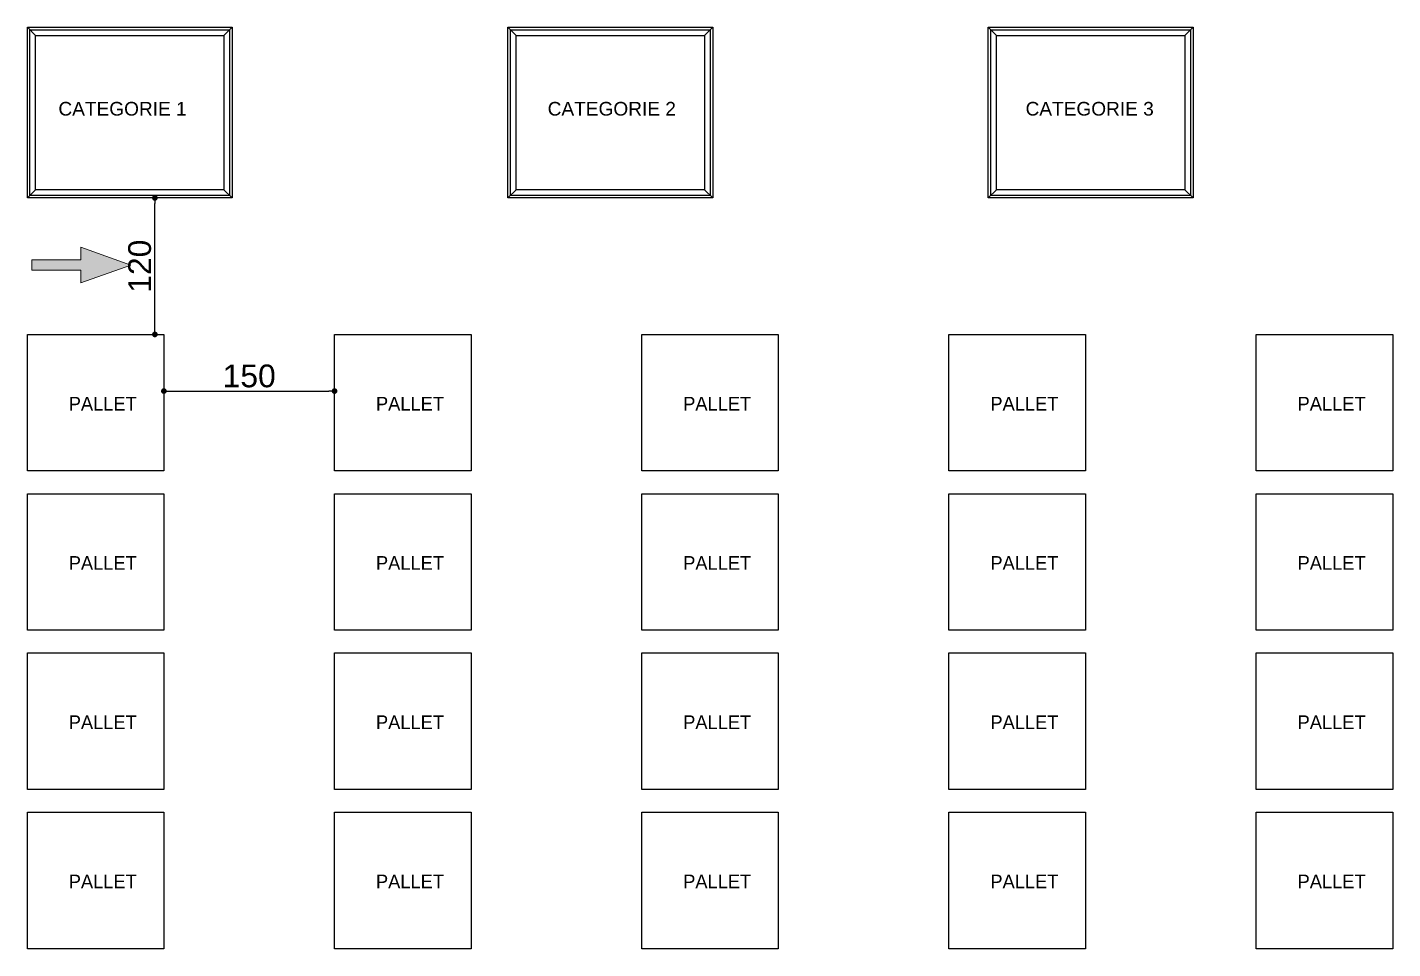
# Model space of a CAD drawing. Header units: centimetres. Extents: x 382474 to 805140, y 51501 to 135682.
# Drawn here: x 387646 to 388846, y 65335 to 66145 of the extents above; entities that cross this region are included whole.
import ezdxf

# ---------------------------------------------------------------- set-up
doc = ezdxf.new("R2010")
doc.units = ezdxf.units.CM
doc.header["$PDMODE"] = 2
doc.header["$PDSIZE"] = -10
for name, color, linetype in [('AR-FURNITURE', 251, 'Continuous'), ('LVI_FLOOR BEDS - GENERAL', 254, 'Continuous'), ('SPN-FURNITURE', 7, 'Continuous')]:
    doc.layers.add(name, color=color, linetype=linetype)
doc.layers.add('SPN-DIM', color=8, linetype='Continuous', lineweight=15)
doc.styles.add('ARIAL', font='arial.ttf')
doc.styles.add('TREE', font='arial.ttf')
doc.dimstyles.new('arc', dxfattribs={"dimtxt": 20, "dimasz": 5, "dimexe": 15, "dimexo": 2.5, "dimgap": 3, "dimtad": 1, "dimdec": 0, "dimzin": 0, "dimtxsty": 'TREE', "dimblk": 'DOT', "dimcen": 15, "dimdle": 0.5, "dimclrd": 256, "dimclre": 8, "dimclrt": 256, "dimadec": 0, "dimazin": 0, "dimtfac": 1, "dimtdec": 0, "dimtofl": 0, "dimtmove": 1, "dimatfit": 0, "dimldrblk": 'DOT', "dimfxl": 20, "dimfxlon": 1, "dimtolj": 1, "dimtzin": 0, "dimlwd": -1, "dimlwe": 0, "dimarcsym": 0})

# ---------------------------------------------------------------- blocks, each defined once
blk = doc.blocks.new('_Dot')
at = {"color": 0, "linetype": 'ByBlock', "lineweight": -2}
blk.add_line((-0.5, 0), (-1, 0), dxfattribs=at)
at = {"color": 0, "linetype": 'ByBlock', "lineweight": -3, "const_width": 0.5}
blk.add_lwpolyline([(-0.25, 0, 1), (0.25, 0, 1)], format="xyb", close=True, dxfattribs=at)
blk = doc.blocks.new('*D612')
at = {"color": 8, "lineweight": 0, "transparency": 16777216}
for p, q in [((387765.6, 65845.2), (387765.6, 65810.2)), ((387915.6, 65845.2), (387915.6, 65810.2))]:
    blk.add_line(p, q, dxfattribs=at)
at = {"transparency": 16777216}
blk.add_line((387770.6, 65825.2), (387910.6, 65825.2), dxfattribs=at)
at = {"layer": 'Defpoints', "color": 0, "transparency": 16777216}
for p in [(387765.6, 65875), (387915.6, 65875), (387915.6, 65825.2)]:
    blk.add_point(p, dxfattribs=at)
at = {"transparency": 16777216, "xscale": 5, "yscale": 5, "zscale": 5, "rotation": 180}
blk.add_blockref('_Dot', (387765.6, 65825.2), dxfattribs=at)
at = {"transparency": 16777216, "xscale": 5, "yscale": 5, "zscale": 5}
blk.add_blockref('_Dot', (387915.6, 65825.2), dxfattribs=at)
at = {"transparency": 16777216, "insert": (387840.6, 65838.4), "char_height": 20, "attachment_point": 5, "style": 'TREE'}
blk.add_mtext('\\A1;150', dxfattribs=at)
blk = doc.blocks.new('*D614')
at = {"color": 8, "lineweight": 0, "transparency": 16777216}
for p, q in [((387777.7, 65995), (387742.7, 65995)), ((387763.1, 65875), (387742.7, 65875))]:
    blk.add_line(p, q, dxfattribs=at)
at = {"transparency": 16777216}
blk.add_line((387757.7, 65880), (387757.7, 65990), dxfattribs=at)
at = {"layer": 'Defpoints', "color": 0, "transparency": 16777216}
for p in [(387757.7, 65995), (387825.6, 65995), (387765.6, 65875)]:
    blk.add_point(p, dxfattribs=at)
at = {"transparency": 16777216, "xscale": 5, "yscale": 5, "zscale": 5}
for p, rotation in [((387757.7, 65995), 90), ((387757.7, 65875), 270)]:
    blk.add_blockref('_Dot', p, dxfattribs=dict(at, rotation=rotation))
at = {"transparency": 16777216, "insert": (387744.4, 65935), "char_height": 20, "attachment_point": 5, "rotation": 90, "style": 'TREE'}
blk.add_mtext('\\A1;120', dxfattribs=at)
blk = doc.blocks.new('*D622')
at = {"color": 8, "lineweight": 0, "transparency": 16777216}
for p, q in [((387765.6, 65845.2), (387765.6, 65810.2)), ((387915.6, 65845.2), (387915.6, 65810.2))]:
    blk.add_line(p, q, dxfattribs=at)
at = {"transparency": 16777216}
blk.add_line((387770.6, 65825.2), (387910.6, 65825.2), dxfattribs=at)
at = {"layer": 'Defpoints', "color": 0, "transparency": 16777216}
for p in [(387765.6, 65875), (387915.6, 65875), (387915.6, 65825.2)]:
    blk.add_point(p, dxfattribs=at)
at = {"transparency": 16777216, "xscale": 5, "yscale": 5, "zscale": 5, "rotation": 180}
blk.add_blockref('_Dot', (387765.6, 65825.2), dxfattribs=at)
at = {"transparency": 16777216, "xscale": 5, "yscale": 5, "zscale": 5}
blk.add_blockref('_Dot', (387915.6, 65825.2), dxfattribs=at)
at = {"transparency": 16777216, "insert": (387840.6, 65838.4), "char_height": 20, "attachment_point": 5, "style": 'TREE'}
blk.add_mtext('\\A1;150', dxfattribs=at)
blk = doc.blocks.new('*D624')
at = {"color": 8, "lineweight": 0, "transparency": 16777216}
for p, q in [((387777.7, 65995), (387742.7, 65995)), ((387763.1, 65875), (387742.7, 65875))]:
    blk.add_line(p, q, dxfattribs=at)
at = {"transparency": 16777216}
blk.add_line((387757.7, 65880), (387757.7, 65990), dxfattribs=at)
at = {"layer": 'Defpoints', "color": 0, "transparency": 16777216}
for p in [(387757.7, 65995), (387825.6, 65995), (387765.6, 65875)]:
    blk.add_point(p, dxfattribs=at)
at = {"transparency": 16777216, "xscale": 5, "yscale": 5, "zscale": 5}
for p, rotation in [((387757.7, 65995), 90), ((387757.7, 65875), 270)]:
    blk.add_blockref('_Dot', p, dxfattribs=dict(at, rotation=rotation))
at = {"transparency": 16777216, "insert": (387744.4, 65935), "char_height": 20, "attachment_point": 5, "rotation": 90, "style": 'TREE'}
blk.add_mtext('\\A1;120', dxfattribs=at)

msp = doc.modelspace()

# ---------------------------------------------------------------- hatches: boundary and pattern name
at = {"layer": 'LVI_FLOOR BEDS - GENERAL', "lineweight": -3, "transparency": 33554508}
h = msp.add_hatch(color=1, dxfattribs=at)
h.dxf.hatch_style = 1
h.paths.add_polyline_path([(387649.5, 65931.5), (387649.5, 65940.5), (387692.6, 65940.5), (387692.6, 65951.7), (387736.6, 65936), (387692.6, 65920.3), (387692.6, 65931.5)])
h = msp.add_hatch(color=1, dxfattribs=at)
h.dxf.hatch_style = 1
h.paths.add_polyline_path([(387649.5, 65931.5), (387649.5, 65940.5), (387692.6, 65940.5), (387692.6, 65951.7), (387736.6, 65936), (387692.6, 65920.3), (387692.6, 65931.5)])
h = msp.add_hatch(color=1, dxfattribs=at)
h.dxf.hatch_style = 1
h.paths.add_polyline_path([(387649.5, 65931.5), (387649.5, 65940.5), (387692.6, 65940.5), (387692.6, 65951.7), (387736.6, 65936), (387692.6, 65920.3), (387692.6, 65931.5)])
h = msp.add_hatch(color=1, dxfattribs=at)
h.dxf.hatch_style = 1
h.paths.add_polyline_path([(387649.5, 65931.5), (387649.5, 65940.5), (387692.6, 65940.5), (387692.6, 65951.7), (387736.6, 65936), (387692.6, 65920.3), (387692.6, 65931.5)])
h = msp.add_hatch(color=1, dxfattribs=at)
h.dxf.hatch_style = 1
h.paths.add_polyline_path([(387649.5, 65931.5), (387649.5, 65940.5), (387692.6, 65940.5), (387692.6, 65951.7), (387736.6, 65936), (387692.6, 65920.3), (387692.6, 65931.5)])
h = msp.add_hatch(color=1, dxfattribs=at)
h.dxf.hatch_style = 1
h.paths.add_polyline_path([(387649.5, 65931.5), (387649.5, 65940.5), (387692.6, 65940.5), (387692.6, 65951.7), (387736.6, 65936), (387692.6, 65920.3), (387692.6, 65931.5)])
h = msp.add_hatch(color=1, dxfattribs=at)
h.dxf.hatch_style = 1
h.paths.add_polyline_path([(387649.5, 65931.5), (387649.5, 65940.5), (387692.6, 65940.5), (387692.6, 65951.7), (387736.6, 65936), (387692.6, 65920.3), (387692.6, 65931.5)])
h = msp.add_hatch(color=1, dxfattribs=at)
h.dxf.hatch_style = 1
h.paths.add_polyline_path([(387649.5, 65931.5), (387649.5, 65940.5), (387692.6, 65940.5), (387692.6, 65951.7), (387736.6, 65936), (387692.6, 65920.3), (387692.6, 65931.5)])
h = msp.add_hatch(color=1, dxfattribs=at)
h.dxf.hatch_style = 1
h.paths.add_polyline_path([(387649.5, 65931.5), (387649.5, 65940.5), (387692.6, 65940.5), (387692.6, 65951.7), (387736.6, 65936), (387692.6, 65920.3), (387692.6, 65931.5)])
h = msp.add_hatch(color=1, dxfattribs=at)
h.dxf.hatch_style = 1
h.paths.add_polyline_path([(387649.5, 65931.5), (387649.5, 65940.5), (387692.6, 65940.5), (387692.6, 65951.7), (387736.6, 65936), (387692.6, 65920.3), (387692.6, 65931.5)])
h = msp.add_hatch(color=1, dxfattribs=at)
h.dxf.hatch_style = 1
h.paths.add_polyline_path([(387649.5, 65931.5), (387649.5, 65940.5), (387692.6, 65940.5), (387692.6, 65951.7), (387736.6, 65936), (387692.6, 65920.3), (387692.6, 65931.5)])
h = msp.add_hatch(color=1, dxfattribs=at)
h.dxf.hatch_style = 1
h.paths.add_polyline_path([(387649.5, 65931.5), (387649.5, 65940.5), (387692.6, 65940.5), (387692.6, 65951.7), (387736.6, 65936), (387692.6, 65920.3), (387692.6, 65931.5)])
h = msp.add_hatch(color=1, dxfattribs=at)
h.dxf.hatch_style = 1
h.paths.add_polyline_path([(387649.5, 65931.5), (387649.5, 65940.5), (387692.6, 65940.5), (387692.6, 65951.7), (387736.6, 65936), (387692.6, 65920.3), (387692.6, 65931.5)])
h = msp.add_hatch(color=1, dxfattribs=at)
h.dxf.hatch_style = 1
h.paths.add_polyline_path([(387649.5, 65931.5), (387649.5, 65940.5), (387692.6, 65940.5), (387692.6, 65951.7), (387736.6, 65936), (387692.6, 65920.3), (387692.6, 65931.5)])
h = msp.add_hatch(color=1, dxfattribs=at)
h.dxf.hatch_style = 1
h.paths.add_polyline_path([(387649.5, 65931.5), (387649.5, 65940.5), (387692.6, 65940.5), (387692.6, 65951.7), (387736.6, 65936), (387692.6, 65920.3), (387692.6, 65931.5)])
h = msp.add_hatch(color=1, dxfattribs=at)
h.dxf.hatch_style = 1
h.paths.add_polyline_path([(387649.5, 65931.5), (387649.5, 65940.5), (387692.6, 65940.5), (387692.6, 65951.7), (387736.6, 65936), (387692.6, 65920.3), (387692.6, 65931.5)])
h = msp.add_hatch(color=1, dxfattribs=at)
h.dxf.hatch_style = 1
h.paths.add_polyline_path([(387649.5, 65931.5), (387649.5, 65940.5), (387692.6, 65940.5), (387692.6, 65951.7), (387736.6, 65936), (387692.6, 65920.3), (387692.6, 65931.5)])
h = msp.add_hatch(color=1, dxfattribs=at)
h.dxf.hatch_style = 1
h.paths.add_polyline_path([(387649.5, 65931.5), (387649.5, 65940.5), (387692.6, 65940.5), (387692.6, 65951.7), (387736.6, 65936), (387692.6, 65920.3), (387692.6, 65931.5)])
h = msp.add_hatch(color=1, dxfattribs=at)
h.dxf.hatch_style = 1
h.paths.add_polyline_path([(387649.5, 65931.5), (387649.5, 65940.5), (387692.6, 65940.5), (387692.6, 65951.7), (387736.6, 65936), (387692.6, 65920.3), (387692.6, 65931.5)])
h = msp.add_hatch(color=1, dxfattribs=at)
h.dxf.hatch_style = 1
h.paths.add_polyline_path([(387649.5, 65931.5), (387649.5, 65940.5), (387692.6, 65940.5), (387692.6, 65951.7), (387736.6, 65936), (387692.6, 65920.3), (387692.6, 65931.5)])
h = msp.add_hatch(color=1, dxfattribs=at)
h.dxf.hatch_style = 1
h.paths.add_polyline_path([(387649.5, 65931.5), (387649.5, 65940.5), (387692.6, 65940.5), (387692.6, 65951.7), (387736.6, 65936), (387692.6, 65920.3), (387692.6, 65931.5)])
h = msp.add_hatch(color=1, dxfattribs=at)
h.dxf.hatch_style = 1
h.paths.add_polyline_path([(387649.5, 65931.5), (387649.5, 65940.5), (387692.6, 65940.5), (387692.6, 65951.7), (387736.6, 65936), (387692.6, 65920.3), (387692.6, 65931.5)])
h = msp.add_hatch(color=1, dxfattribs=at)
h.dxf.hatch_style = 1
h.paths.add_polyline_path([(387649.5, 65931.5), (387649.5, 65940.5), (387692.6, 65940.5), (387692.6, 65951.7), (387736.6, 65936), (387692.6, 65920.3), (387692.6, 65931.5)])
h = msp.add_hatch(color=1, dxfattribs=at)
h.dxf.hatch_style = 1
h.paths.add_polyline_path([(387649.5, 65931.5), (387649.5, 65940.5), (387692.6, 65940.5), (387692.6, 65951.7), (387736.6, 65936), (387692.6, 65920.3), (387692.6, 65931.5)])
h = msp.add_hatch(color=1, dxfattribs=at)
h.dxf.hatch_style = 1
h.paths.add_polyline_path([(387649.5, 65931.5), (387649.5, 65940.5), (387692.6, 65940.5), (387692.6, 65951.7), (387736.6, 65936), (387692.6, 65920.3), (387692.6, 65931.5)])
h = msp.add_hatch(color=1, dxfattribs=at)
h.dxf.hatch_style = 1
h.paths.add_polyline_path([(387649.5, 65931.5), (387649.5, 65940.5), (387692.6, 65940.5), (387692.6, 65951.7), (387736.6, 65936), (387692.6, 65920.3), (387692.6, 65931.5)])
h = msp.add_hatch(color=1, dxfattribs=at)
h.dxf.hatch_style = 1
h.paths.add_polyline_path([(387649.5, 65931.5), (387649.5, 65940.5), (387692.6, 65940.5), (387692.6, 65951.7), (387736.6, 65936), (387692.6, 65920.3), (387692.6, 65931.5)])
h = msp.add_hatch(color=1, dxfattribs=at)
h.dxf.hatch_style = 1
h.paths.add_polyline_path([(387649.5, 65931.5), (387649.5, 65940.5), (387692.6, 65940.5), (387692.6, 65951.7), (387736.6, 65936), (387692.6, 65920.3), (387692.6, 65931.5)])
h = msp.add_hatch(color=1, dxfattribs=at)
h.dxf.hatch_style = 1
h.paths.add_polyline_path([(387649.5, 65931.5), (387649.5, 65940.5), (387692.6, 65940.5), (387692.6, 65951.7), (387736.6, 65936), (387692.6, 65920.3), (387692.6, 65931.5)])
h = msp.add_hatch(color=1, dxfattribs=at)
h.dxf.hatch_style = 1
h.paths.add_polyline_path([(387649.5, 65931.5), (387649.5, 65940.5), (387692.6, 65940.5), (387692.6, 65951.7), (387736.6, 65936), (387692.6, 65920.3), (387692.6, 65931.5)])
h = msp.add_hatch(color=1, dxfattribs=at)
h.dxf.hatch_style = 1
h.paths.add_polyline_path([(387649.5, 65931.5), (387649.5, 65940.5), (387692.6, 65940.5), (387692.6, 65951.7), (387736.6, 65936), (387692.6, 65920.3), (387692.6, 65931.5)])
h = msp.add_hatch(color=1, dxfattribs=at)
h.dxf.hatch_style = 1
h.paths.add_polyline_path([(387649.5, 65931.5), (387649.5, 65940.5), (387692.6, 65940.5), (387692.6, 65951.7), (387736.6, 65936), (387692.6, 65920.3), (387692.6, 65931.5)])
h = msp.add_hatch(color=1, dxfattribs=at)
h.dxf.hatch_style = 1
h.paths.add_polyline_path([(387649.5, 65931.5), (387649.5, 65940.5), (387692.6, 65940.5), (387692.6, 65951.7), (387736.6, 65936), (387692.6, 65920.3), (387692.6, 65931.5)])
h = msp.add_hatch(color=1, dxfattribs=at)
h.dxf.hatch_style = 1
h.paths.add_polyline_path([(387649.5, 65931.5), (387649.5, 65940.5), (387692.6, 65940.5), (387692.6, 65951.7), (387736.6, 65936), (387692.6, 65920.3), (387692.6, 65931.5)])
h = msp.add_hatch(color=1, dxfattribs=at)
h.dxf.hatch_style = 1
h.paths.add_polyline_path([(387649.5, 65931.5), (387649.5, 65940.5), (387692.6, 65940.5), (387692.6, 65951.7), (387736.6, 65936), (387692.6, 65920.3), (387692.6, 65931.5)])
h = msp.add_hatch(color=1, dxfattribs=at)
h.dxf.hatch_style = 1
h.paths.add_polyline_path([(387649.5, 65931.5), (387649.5, 65940.5), (387692.6, 65940.5), (387692.6, 65951.7), (387736.6, 65936), (387692.6, 65920.3), (387692.6, 65931.5)])
h = msp.add_hatch(color=1, dxfattribs=at)
h.dxf.hatch_style = 1
h.paths.add_polyline_path([(387649.5, 65931.5), (387649.5, 65940.5), (387692.6, 65940.5), (387692.6, 65951.7), (387736.6, 65936), (387692.6, 65920.3), (387692.6, 65931.5)])
h = msp.add_hatch(color=1, dxfattribs=at)
h.dxf.hatch_style = 1
h.paths.add_polyline_path([(387649.5, 65931.5), (387649.5, 65940.5), (387692.6, 65940.5), (387692.6, 65951.7), (387736.6, 65936), (387692.6, 65920.3), (387692.6, 65931.5)])
h = msp.add_hatch(color=1, dxfattribs=at)
h.dxf.hatch_style = 1
h.paths.add_polyline_path([(387649.5, 65931.5), (387649.5, 65940.5), (387692.6, 65940.5), (387692.6, 65951.7), (387736.6, 65936), (387692.6, 65920.3), (387692.6, 65931.5)])
h = msp.add_hatch(color=1, dxfattribs=at)
h.dxf.hatch_style = 1
h.paths.add_polyline_path([(387649.5, 65931.5), (387649.5, 65940.5), (387692.6, 65940.5), (387692.6, 65951.7), (387736.6, 65936), (387692.6, 65920.3), (387692.6, 65931.5)])
h = msp.add_hatch(color=1, dxfattribs=at)
h.dxf.hatch_style = 1
h.paths.add_polyline_path([(387649.5, 65931.5), (387649.5, 65940.5), (387692.6, 65940.5), (387692.6, 65951.7), (387736.6, 65936), (387692.6, 65920.3), (387692.6, 65931.5)])
h = msp.add_hatch(color=1, dxfattribs=at)
h.dxf.hatch_style = 1
h.paths.add_polyline_path([(387649.5, 65931.5), (387649.5, 65940.5), (387692.6, 65940.5), (387692.6, 65951.7), (387736.6, 65936), (387692.6, 65920.3), (387692.6, 65931.5)])
h = msp.add_hatch(color=1, dxfattribs=at)
h.dxf.hatch_style = 1
h.paths.add_polyline_path([(387649.5, 65931.5), (387649.5, 65940.5), (387692.6, 65940.5), (387692.6, 65951.7), (387736.6, 65936), (387692.6, 65920.3), (387692.6, 65931.5)])
h = msp.add_hatch(color=1, dxfattribs=at)
h.dxf.hatch_style = 1
h.paths.add_polyline_path([(387649.5, 65931.5), (387649.5, 65940.5), (387692.6, 65940.5), (387692.6, 65951.7), (387736.6, 65936), (387692.6, 65920.3), (387692.6, 65931.5)])
h = msp.add_hatch(color=1, dxfattribs=at)
h.dxf.hatch_style = 1
h.paths.add_polyline_path([(387649.5, 65931.5), (387649.5, 65940.5), (387692.6, 65940.5), (387692.6, 65951.7), (387736.6, 65936), (387692.6, 65920.3), (387692.6, 65931.5)])
h = msp.add_hatch(color=1, dxfattribs=at)
h.dxf.hatch_style = 1
h.paths.add_polyline_path([(387649.5, 65931.5), (387649.5, 65940.5), (387692.6, 65940.5), (387692.6, 65951.7), (387736.6, 65936), (387692.6, 65920.3), (387692.6, 65931.5)])
h = msp.add_hatch(color=1, dxfattribs=at)
h.dxf.hatch_style = 1
h.paths.add_polyline_path([(387649.5, 65931.5), (387649.5, 65940.5), (387692.6, 65940.5), (387692.6, 65951.7), (387736.6, 65936), (387692.6, 65920.3), (387692.6, 65931.5)])
h = msp.add_hatch(color=1, dxfattribs=at)
h.dxf.hatch_style = 1
h.paths.add_polyline_path([(387649.5, 65931.5), (387649.5, 65940.5), (387692.6, 65940.5), (387692.6, 65951.7), (387736.6, 65936), (387692.6, 65920.3), (387692.6, 65931.5)])
h = msp.add_hatch(color=1, dxfattribs=at)
h.dxf.hatch_style = 1
h.paths.add_polyline_path([(387649.5, 65931.5), (387649.5, 65940.5), (387692.6, 65940.5), (387692.6, 65951.7), (387736.6, 65936), (387692.6, 65920.3), (387692.6, 65931.5)])
h = msp.add_hatch(color=1, dxfattribs=at)
h.dxf.hatch_style = 1
h.paths.add_polyline_path([(387649.5, 65931.5), (387649.5, 65940.5), (387692.6, 65940.5), (387692.6, 65951.7), (387736.6, 65936), (387692.6, 65920.3), (387692.6, 65931.5)])
h = msp.add_hatch(color=1, dxfattribs=at)
h.dxf.hatch_style = 1
h.paths.add_polyline_path([(387649.5, 65931.5), (387649.5, 65940.5), (387692.6, 65940.5), (387692.6, 65951.7), (387736.6, 65936), (387692.6, 65920.3), (387692.6, 65931.5)])
h = msp.add_hatch(color=1, dxfattribs=at)
h.dxf.hatch_style = 1
h.paths.add_polyline_path([(387649.5, 65931.5), (387649.5, 65940.5), (387692.6, 65940.5), (387692.6, 65951.7), (387736.6, 65936), (387692.6, 65920.3), (387692.6, 65931.5)])
h = msp.add_hatch(color=1, dxfattribs=at)
h.dxf.hatch_style = 1
h.paths.add_polyline_path([(387649.5, 65931.5), (387649.5, 65940.5), (387692.6, 65940.5), (387692.6, 65951.7), (387736.6, 65936), (387692.6, 65920.3), (387692.6, 65931.5)])
h = msp.add_hatch(color=1, dxfattribs=at)
h.dxf.hatch_style = 1
h.paths.add_polyline_path([(387649.5, 65931.5), (387649.5, 65940.5), (387692.6, 65940.5), (387692.6, 65951.7), (387736.6, 65936), (387692.6, 65920.3), (387692.6, 65931.5)])
h = msp.add_hatch(color=1, dxfattribs=at)
h.dxf.hatch_style = 1
h.paths.add_polyline_path([(387649.5, 65931.5), (387649.5, 65940.5), (387692.6, 65940.5), (387692.6, 65951.7), (387736.6, 65936), (387692.6, 65920.3), (387692.6, 65931.5)])
h = msp.add_hatch(color=1, dxfattribs=at)
h.dxf.hatch_style = 1
h.paths.add_polyline_path([(387649.5, 65931.5), (387649.5, 65940.5), (387692.6, 65940.5), (387692.6, 65951.7), (387736.6, 65936), (387692.6, 65920.3), (387692.6, 65931.5)])
h = msp.add_hatch(color=1, dxfattribs=at)
h.dxf.hatch_style = 1
h.paths.add_polyline_path([(387649.5, 65931.5), (387649.5, 65940.5), (387692.6, 65940.5), (387692.6, 65951.7), (387736.6, 65936), (387692.6, 65920.3), (387692.6, 65931.5)])
h = msp.add_hatch(color=1, dxfattribs=at)
h.dxf.hatch_style = 1
h.paths.add_polyline_path([(387649.5, 65931.5), (387649.5, 65940.5), (387692.6, 65940.5), (387692.6, 65951.7), (387736.6, 65936), (387692.6, 65920.3), (387692.6, 65931.5)])
h = msp.add_hatch(color=1, dxfattribs=at)
h.dxf.hatch_style = 1
h.paths.add_polyline_path([(387649.5, 65931.5), (387649.5, 65940.5), (387692.6, 65940.5), (387692.6, 65951.7), (387736.6, 65936), (387692.6, 65920.3), (387692.6, 65931.5)])
h = msp.add_hatch(color=1, dxfattribs=at)
h.dxf.hatch_style = 1
h.paths.add_polyline_path([(387649.5, 65931.5), (387649.5, 65940.5), (387692.6, 65940.5), (387692.6, 65951.7), (387736.6, 65936), (387692.6, 65920.3), (387692.6, 65931.5)])
h = msp.add_hatch(color=1, dxfattribs=at)
h.dxf.hatch_style = 1
h.paths.add_polyline_path([(387649.5, 65931.5), (387649.5, 65940.5), (387692.6, 65940.5), (387692.6, 65951.7), (387736.6, 65936), (387692.6, 65920.3), (387692.6, 65931.5)])
h = msp.add_hatch(color=1, dxfattribs=at)
h.dxf.hatch_style = 1
h.paths.add_polyline_path([(387649.5, 65931.5), (387649.5, 65940.5), (387692.6, 65940.5), (387692.6, 65951.7), (387736.6, 65936), (387692.6, 65920.3), (387692.6, 65931.5)])
h = msp.add_hatch(color=1, dxfattribs=at)
h.dxf.hatch_style = 1
h.paths.add_polyline_path([(387649.5, 65931.5), (387649.5, 65940.5), (387692.6, 65940.5), (387692.6, 65951.7), (387736.6, 65936), (387692.6, 65920.3), (387692.6, 65931.5)])
h = msp.add_hatch(color=1, dxfattribs=at)
h.dxf.hatch_style = 1
h.paths.add_polyline_path([(387649.5, 65931.5), (387649.5, 65940.5), (387692.6, 65940.5), (387692.6, 65951.7), (387736.6, 65936), (387692.6, 65920.3), (387692.6, 65931.5)])

# ---------------------------------------------------------------- linework, layer by layer
for p, q in [((387645.6, 66145), (387645.6, 66145)), ((387645.6, 66145), (387645.6, 66145)), ((388068, 66145), (388068, 66145)), ((388068, 66145), (388068, 66145)), ((388068, 66145), (388068, 66145)), ((388068, 66145), (388068, 66145)), ((388490.1, 66145), (388490.1, 66145)), ((388490.1, 66145), (388490.1, 66145)), ((388240.8, 66137.8), (388240.8, 66137.8)), ((388240.8, 66137.8), (388240.8, 66137.8)), ((388240.8, 66137.8), (388240.8, 66137.8)), ((388240.8, 66137.8), (388240.8, 66137.8))]:
    msp.add_line(p, q)
at = {"color": 84}
msp.add_line((387818.4, 66002.2), (387818.4, 66002.2), dxfattribs=at)
msp.add_line((387818.4, 66002.2), (387818.4, 66002.2), dxfattribs=at)
at = {"color": 30, "true_color": 0xf26722}
for points in [[(387645.6, 65875), (387645.6, 65875), (387765.6, 65875), (387765.6, 65755), (387645.6, 65755), (387645.6, 65875)], [(387645.6, 65875), (387645.6, 65875), (387765.6, 65875), (387765.6, 65755), (387645.6, 65755), (387645.6, 65875)], [(387915.6, 65875), (387915.6, 65875), (388035.6, 65875), (388035.6, 65755), (387915.6, 65755), (387915.6, 65875)], [(387915.6, 65875), (387915.6, 65875), (388035.6, 65875), (388035.6, 65755), (387915.6, 65755), (387915.6, 65875)], [(388185.6, 65875), (388185.6, 65875), (388305.6, 65875), (388305.6, 65755), (388185.6, 65755), (388185.6, 65875)], [(388185.6, 65875), (388185.6, 65875), (388305.6, 65875), (388305.6, 65755), (388185.6, 65755), (388185.6, 65875)], [(388455.6, 65875), (388455.6, 65875), (388575.6, 65875), (388575.6, 65755), (388455.6, 65755), (388455.6, 65875)], [(388455.6, 65875), (388455.6, 65875), (388575.6, 65875), (388575.6, 65755), (388455.6, 65755), (388455.6, 65875)], [(388725.6, 65875), (388725.6, 65875), (388845.6, 65875), (388845.6, 65755), (388725.6, 65755), (388725.6, 65875)], [(388725.6, 65875), (388725.6, 65875), (388845.6, 65875), (388845.6, 65755), (388725.6, 65755), (388725.6, 65875)], [(387645.6, 65735), (387645.6, 65735), (387765.6, 65735), (387765.6, 65615), (387645.6, 65615), (387645.6, 65735)], [(387645.6, 65735), (387645.6, 65735), (387765.6, 65735), (387765.6, 65615), (387645.6, 65615), (387645.6, 65735)], [(387915.6, 65735), (387915.6, 65735), (388035.6, 65735), (388035.6, 65615), (387915.6, 65615), (387915.6, 65735)], [(387915.6, 65735), (387915.6, 65735), (388035.6, 65735), (388035.6, 65615), (387915.6, 65615), (387915.6, 65735)], [(388185.6, 65735), (388185.6, 65735), (388305.6, 65735), (388305.6, 65615), (388185.6, 65615), (388185.6, 65735)], [(388185.6, 65735), (388185.6, 65735), (388305.6, 65735), (388305.6, 65615), (388185.6, 65615), (388185.6, 65735)], [(388455.6, 65735), (388455.6, 65735), (388575.6, 65735), (388575.6, 65615), (388455.6, 65615), (388455.6, 65735)], [(388455.6, 65735), (388455.6, 65735), (388575.6, 65735), (388575.6, 65615), (388455.6, 65615), (388455.6, 65735)], [(388725.6, 65735), (388725.6, 65735), (388845.6, 65735), (388845.6, 65615), (388725.6, 65615), (388725.6, 65735)], [(388725.6, 65735), (388725.6, 65735), (388845.6, 65735), (388845.6, 65615), (388725.6, 65615), (388725.6, 65735)], [(387645.6, 65595), (387645.6, 65595), (387765.6, 65595), (387765.6, 65475), (387645.6, 65475), (387645.6, 65595)], [(387645.6, 65595), (387645.6, 65595), (387765.6, 65595), (387765.6, 65475), (387645.6, 65475), (387645.6, 65595)], [(387915.6, 65595), (387915.6, 65595), (388035.6, 65595), (388035.6, 65475), (387915.6, 65475), (387915.6, 65595)], [(387915.6, 65595), (387915.6, 65595), (388035.6, 65595), (388035.6, 65475), (387915.6, 65475), (387915.6, 65595)], [(388185.6, 65595), (388185.6, 65595), (388305.6, 65595), (388305.6, 65475), (388185.6, 65475), (388185.6, 65595)], [(388185.6, 65595), (388185.6, 65595), (388305.6, 65595), (388305.6, 65475), (388185.6, 65475), (388185.6, 65595)], [(388455.6, 65595), (388455.6, 65595), (388575.6, 65595), (388575.6, 65475), (388455.6, 65475), (388455.6, 65595)], [(388455.6, 65595), (388455.6, 65595), (388575.6, 65595), (388575.6, 65475), (388455.6, 65475), (388455.6, 65595)], [(388725.6, 65595), (388725.6, 65595), (388845.6, 65595), (388845.6, 65475), (388725.6, 65475), (388725.6, 65595)], [(388725.6, 65595), (388725.6, 65595), (388845.6, 65595), (388845.6, 65475), (388725.6, 65475), (388725.6, 65595)], [(387645.6, 65455), (387645.6, 65455), (387765.6, 65455), (387765.6, 65335), (387645.6, 65335), (387645.6, 65455)], [(387645.6, 65455), (387645.6, 65455), (387765.6, 65455), (387765.6, 65335), (387645.6, 65335), (387645.6, 65455)], [(387915.6, 65455), (387915.6, 65455), (388035.6, 65455), (388035.6, 65335), (387915.6, 65335), (387915.6, 65455)], [(387915.6, 65455), (387915.6, 65455), (388035.6, 65455), (388035.6, 65335), (387915.6, 65335), (387915.6, 65455)], [(388185.6, 65455), (388185.6, 65455), (388305.6, 65455), (388305.6, 65335), (388185.6, 65335), (388185.6, 65455)], [(388185.6, 65455), (388185.6, 65455), (388305.6, 65455), (388305.6, 65335), (388185.6, 65335), (388185.6, 65455)], [(388455.6, 65455), (388455.6, 65455), (388575.6, 65455), (388575.6, 65335), (388455.6, 65335), (388455.6, 65455)], [(388455.6, 65455), (388455.6, 65455), (388575.6, 65455), (388575.6, 65335), (388455.6, 65335), (388455.6, 65455)], [(388725.6, 65455), (388725.6, 65455), (388845.6, 65455), (388845.6, 65335), (388725.6, 65335), (388725.6, 65455)], [(388725.6, 65455), (388725.6, 65455), (388845.6, 65455), (388845.6, 65335), (388725.6, 65335), (388725.6, 65455)]]:
    msp.add_lwpolyline(points, dxfattribs=at)
at = {"layer": 'AR-FURNITURE'}
for p, q in [((388068, 66145), (388075.2, 66137.8)), ((388068, 66145), (388075.2, 66137.8)), ((388240.8, 66137.8), (388248, 66145)), ((388240.8, 66137.8), (388248, 66145)), ((388662.9, 66137.8), (388662.9, 66137.8)), ((388662.9, 66137.8), (388662.9, 66137.8)), ((388662.9, 66002.2), (388662.9, 66002.2)), ((388662.9, 66002.2), (388662.9, 66002.2))]:
    msp.add_line(p, q, dxfattribs=at)
at = {"layer": 'LVI_FLOOR BEDS - GENERAL', "color": 177, "lineweight": -3, "true_color": 0x293189}
for p, q in [((387645.6, 66145), (387652.8, 66137.8)), ((387645.6, 66145), (387652.8, 66137.8)), ((387818.4, 66137.8), (387825.6, 66145)), ((387818.4, 66137.8), (387825.6, 66145)), ((388068, 66145), (388075.2, 66137.8)), ((388068, 66145), (388075.2, 66137.8)), ((388240.8, 66137.8), (388248, 66145)), ((388240.8, 66137.8), (388248, 66145)), ((388490.1, 66145), (388497.3, 66137.8)), ((388490.1, 66145), (388497.3, 66137.8)), ((388662.9, 66137.8), (388670.1, 66145)), ((388662.9, 66137.8), (388670.1, 66145)), ((387818.4, 66137.8), (387818.4, 66137.8)), ((387818.4, 66137.8), (387818.4, 66137.8)), ((387645.6, 65995), (387652.8, 66002.2)), ((387645.6, 65995), (387652.8, 66002.2)), ((387818.4, 66002.2), (387825.6, 65995)), ((387818.4, 66002.2), (387825.6, 65995)), ((388068, 65995), (388075.2, 66002.2)), ((388068, 65995), (388075.2, 66002.2)), ((388068, 65995), (388075.2, 66002.2)), ((388068, 65995), (388075.2, 66002.2)), ((388240.8, 66002.2), (388240.8, 66002.2)), ((388240.8, 66002.2), (388248, 65995)), ((388240.8, 66002.2), (388240.8, 66002.2)), ((388240.8, 66002.2), (388248, 65995)), ((388240.8, 66002.2), (388240.8, 66002.2)), ((388240.8, 66002.2), (388248, 65995)), ((388240.8, 66002.2), (388240.8, 66002.2)), ((388240.8, 66002.2), (388248, 65995)), ((388490.1, 65995), (388497.3, 66002.2)), ((388490.1, 65995), (388497.3, 66002.2)), ((388662.9, 66002.2), (388670.1, 65995)), ((388662.9, 66002.2), (388670.1, 65995))]:
    msp.add_line(p, q, dxfattribs=at)
for points in [[(387645.6, 66145), (387825.6, 66145), (387825.6, 65995), (387645.6, 65995), (387645.6, 66145)], [(387645.6, 66145), (387825.6, 66145), (387825.6, 65995), (387645.6, 65995), (387645.6, 66145)], [(388068, 66145), (388248, 66145), (388248, 65995), (388068, 65995), (388068, 66145)], [(388068, 66145), (388248, 66145), (388248, 65995), (388068, 65995), (388068, 66145)], [(388490.1, 66145), (388670.1, 66145), (388670.1, 65995), (388490.1, 65995), (388490.1, 66145)], [(388490.1, 66145), (388670.1, 66145), (388670.1, 65995), (388490.1, 65995), (388490.1, 66145)], [(388490.1, 66145), (388670.1, 66145), (388670.1, 65995), (388490.1, 65995), (388490.1, 66145)], [(388490.1, 66145), (388670.1, 66145), (388670.1, 65995), (388490.1, 65995), (388490.1, 66145)]]:
    msp.add_lwpolyline(points, dxfattribs=at)
for points in [[(387647.8, 66142.8), (387823.4, 66142.8), (387823.4, 65997.2), (387647.8, 65997.2)], [(387647.8, 66142.8), (387823.4, 66142.8), (387823.4, 65997.2), (387647.8, 65997.2)], [(387652.8, 66137.8), (387818.4, 66137.8), (387818.4, 66002.2), (387652.8, 66002.2)], [(387652.8, 66137.8), (387818.4, 66137.8), (387818.4, 66002.2), (387652.8, 66002.2)], [(388070.2, 66142.8), (388245.8, 66142.8), (388245.8, 65997.2), (388070.2, 65997.2)], [(388070.2, 66142.8), (388245.8, 66142.8), (388245.8, 65997.2), (388070.2, 65997.2)], [(388075.2, 66137.8), (388240.8, 66137.8), (388240.8, 66002.2), (388075.2, 66002.2)], [(388075.2, 66137.8), (388240.8, 66137.8), (388240.8, 66002.2), (388075.2, 66002.2)], [(388075.2, 66137.8), (388240.8, 66137.8), (388240.8, 66002.2), (388075.2, 66002.2)], [(388075.2, 66137.8), (388240.8, 66137.8), (388240.8, 66002.2), (388075.2, 66002.2)], [(388492.3, 66142.8), (388667.9, 66142.8), (388667.9, 65997.2), (388492.3, 65997.2)], [(388492.3, 66142.8), (388667.9, 66142.8), (388667.9, 65997.2), (388492.3, 65997.2)], [(388497.3, 66137.8), (388662.9, 66137.8), (388662.9, 66002.2), (388497.3, 66002.2)], [(388497.3, 66137.8), (388662.9, 66137.8), (388662.9, 66002.2), (388497.3, 66002.2)]]:
    msp.add_lwpolyline(points, close=True, dxfattribs=at)
at = {"layer": 'SPN-DIM', "color": 251, "true_color": 0x636466}
msp.add_lwpolyline([(387649.5, 65931.5), (387649.5, 65940.5), (387692.6, 65940.5), (387692.6, 65951.7), (387736.6, 65936), (387692.6, 65920.3), (387692.6, 65931.5), (387649.5, 65931.5)], dxfattribs=at)
msp.add_lwpolyline([(387649.5, 65931.5), (387649.5, 65940.5), (387692.6, 65940.5), (387692.6, 65951.7), (387736.6, 65936), (387692.6, 65920.3), (387692.6, 65931.5), (387649.5, 65931.5)], dxfattribs=at)
msp.add_lwpolyline([(387649.5, 65931.5), (387649.5, 65940.5), (387692.6, 65940.5), (387692.6, 65951.7), (387736.6, 65936), (387692.6, 65920.3), (387692.6, 65931.5), (387649.5, 65931.5)], dxfattribs=at)
msp.add_lwpolyline([(387649.5, 65931.5), (387649.5, 65940.5), (387692.6, 65940.5), (387692.6, 65951.7), (387736.6, 65936), (387692.6, 65920.3), (387692.6, 65931.5), (387649.5, 65931.5)], dxfattribs=at)
msp.add_lwpolyline([(387649.5, 65931.5), (387649.5, 65940.5), (387692.6, 65940.5), (387692.6, 65951.7), (387736.6, 65936), (387692.6, 65920.3), (387692.6, 65931.5), (387649.5, 65931.5)], dxfattribs=at)
msp.add_lwpolyline([(387649.5, 65931.5), (387649.5, 65940.5), (387692.6, 65940.5), (387692.6, 65951.7), (387736.6, 65936), (387692.6, 65920.3), (387692.6, 65931.5), (387649.5, 65931.5)], dxfattribs=at)
msp.add_lwpolyline([(387649.5, 65931.5), (387649.5, 65940.5), (387692.6, 65940.5), (387692.6, 65951.7), (387736.6, 65936), (387692.6, 65920.3), (387692.6, 65931.5), (387649.5, 65931.5)], dxfattribs=at)
msp.add_lwpolyline([(387649.5, 65931.5), (387649.5, 65940.5), (387692.6, 65940.5), (387692.6, 65951.7), (387736.6, 65936), (387692.6, 65920.3), (387692.6, 65931.5), (387649.5, 65931.5)], dxfattribs=at)
msp.add_lwpolyline([(387649.5, 65931.5), (387649.5, 65940.5), (387692.6, 65940.5), (387692.6, 65951.7), (387736.6, 65936), (387692.6, 65920.3), (387692.6, 65931.5), (387649.5, 65931.5)], dxfattribs=at)
msp.add_lwpolyline([(387649.5, 65931.5), (387649.5, 65940.5), (387692.6, 65940.5), (387692.6, 65951.7), (387736.6, 65936), (387692.6, 65920.3), (387692.6, 65931.5), (387649.5, 65931.5)], dxfattribs=at)
msp.add_lwpolyline([(387649.5, 65931.5), (387649.5, 65940.5), (387692.6, 65940.5), (387692.6, 65951.7), (387736.6, 65936), (387692.6, 65920.3), (387692.6, 65931.5), (387649.5, 65931.5)], dxfattribs=at)
msp.add_lwpolyline([(387649.5, 65931.5), (387649.5, 65940.5), (387692.6, 65940.5), (387692.6, 65951.7), (387736.6, 65936), (387692.6, 65920.3), (387692.6, 65931.5), (387649.5, 65931.5)], dxfattribs=at)
msp.add_lwpolyline([(387649.5, 65931.5), (387649.5, 65940.5), (387692.6, 65940.5), (387692.6, 65951.7), (387736.6, 65936), (387692.6, 65920.3), (387692.6, 65931.5), (387649.5, 65931.5)], dxfattribs=at)
msp.add_lwpolyline([(387649.5, 65931.5), (387649.5, 65940.5), (387692.6, 65940.5), (387692.6, 65951.7), (387736.6, 65936), (387692.6, 65920.3), (387692.6, 65931.5), (387649.5, 65931.5)], dxfattribs=at)
msp.add_lwpolyline([(387649.5, 65931.5), (387649.5, 65940.5), (387692.6, 65940.5), (387692.6, 65951.7), (387736.6, 65936), (387692.6, 65920.3), (387692.6, 65931.5), (387649.5, 65931.5)], dxfattribs=at)
msp.add_lwpolyline([(387649.5, 65931.5), (387649.5, 65940.5), (387692.6, 65940.5), (387692.6, 65951.7), (387736.6, 65936), (387692.6, 65920.3), (387692.6, 65931.5), (387649.5, 65931.5)], dxfattribs=at)
msp.add_lwpolyline([(387649.5, 65931.5), (387649.5, 65940.5), (387692.6, 65940.5), (387692.6, 65951.7), (387736.6, 65936), (387692.6, 65920.3), (387692.6, 65931.5), (387649.5, 65931.5)], dxfattribs=at)
msp.add_lwpolyline([(387649.5, 65931.5), (387649.5, 65940.5), (387692.6, 65940.5), (387692.6, 65951.7), (387736.6, 65936), (387692.6, 65920.3), (387692.6, 65931.5), (387649.5, 65931.5)], dxfattribs=at)
msp.add_lwpolyline([(387649.5, 65931.5), (387649.5, 65940.5), (387692.6, 65940.5), (387692.6, 65951.7), (387736.6, 65936), (387692.6, 65920.3), (387692.6, 65931.5), (387649.5, 65931.5)], dxfattribs=at)
msp.add_lwpolyline([(387649.5, 65931.5), (387649.5, 65940.5), (387692.6, 65940.5), (387692.6, 65951.7), (387736.6, 65936), (387692.6, 65920.3), (387692.6, 65931.5), (387649.5, 65931.5)], dxfattribs=at)
msp.add_lwpolyline([(387649.5, 65931.5), (387649.5, 65940.5), (387692.6, 65940.5), (387692.6, 65951.7), (387736.6, 65936), (387692.6, 65920.3), (387692.6, 65931.5), (387649.5, 65931.5)], dxfattribs=at)
msp.add_lwpolyline([(387649.5, 65931.5), (387649.5, 65940.5), (387692.6, 65940.5), (387692.6, 65951.7), (387736.6, 65936), (387692.6, 65920.3), (387692.6, 65931.5), (387649.5, 65931.5)], dxfattribs=at)
msp.add_lwpolyline([(387649.5, 65931.5), (387649.5, 65940.5), (387692.6, 65940.5), (387692.6, 65951.7), (387736.6, 65936), (387692.6, 65920.3), (387692.6, 65931.5), (387649.5, 65931.5)], dxfattribs=at)
msp.add_lwpolyline([(387649.5, 65931.5), (387649.5, 65940.5), (387692.6, 65940.5), (387692.6, 65951.7), (387736.6, 65936), (387692.6, 65920.3), (387692.6, 65931.5), (387649.5, 65931.5)], dxfattribs=at)
msp.add_lwpolyline([(387649.5, 65931.5), (387649.5, 65940.5), (387692.6, 65940.5), (387692.6, 65951.7), (387736.6, 65936), (387692.6, 65920.3), (387692.6, 65931.5), (387649.5, 65931.5)], dxfattribs=at)
msp.add_lwpolyline([(387649.5, 65931.5), (387649.5, 65940.5), (387692.6, 65940.5), (387692.6, 65951.7), (387736.6, 65936), (387692.6, 65920.3), (387692.6, 65931.5), (387649.5, 65931.5)], dxfattribs=at)
msp.add_lwpolyline([(387649.5, 65931.5), (387649.5, 65940.5), (387692.6, 65940.5), (387692.6, 65951.7), (387736.6, 65936), (387692.6, 65920.3), (387692.6, 65931.5), (387649.5, 65931.5)], dxfattribs=at)
msp.add_lwpolyline([(387649.5, 65931.5), (387649.5, 65940.5), (387692.6, 65940.5), (387692.6, 65951.7), (387736.6, 65936), (387692.6, 65920.3), (387692.6, 65931.5), (387649.5, 65931.5)], dxfattribs=at)
msp.add_lwpolyline([(387649.5, 65931.5), (387649.5, 65940.5), (387692.6, 65940.5), (387692.6, 65951.7), (387736.6, 65936), (387692.6, 65920.3), (387692.6, 65931.5), (387649.5, 65931.5)], dxfattribs=at)
msp.add_lwpolyline([(387649.5, 65931.5), (387649.5, 65940.5), (387692.6, 65940.5), (387692.6, 65951.7), (387736.6, 65936), (387692.6, 65920.3), (387692.6, 65931.5), (387649.5, 65931.5)], dxfattribs=at)
msp.add_lwpolyline([(387649.5, 65931.5), (387649.5, 65940.5), (387692.6, 65940.5), (387692.6, 65951.7), (387736.6, 65936), (387692.6, 65920.3), (387692.6, 65931.5), (387649.5, 65931.5)], dxfattribs=at)
msp.add_lwpolyline([(387649.5, 65931.5), (387649.5, 65940.5), (387692.6, 65940.5), (387692.6, 65951.7), (387736.6, 65936), (387692.6, 65920.3), (387692.6, 65931.5), (387649.5, 65931.5)], dxfattribs=at)
msp.add_lwpolyline([(387649.5, 65931.5), (387649.5, 65940.5), (387692.6, 65940.5), (387692.6, 65951.7), (387736.6, 65936), (387692.6, 65920.3), (387692.6, 65931.5), (387649.5, 65931.5)], dxfattribs=at)
msp.add_lwpolyline([(387649.5, 65931.5), (387649.5, 65940.5), (387692.6, 65940.5), (387692.6, 65951.7), (387736.6, 65936), (387692.6, 65920.3), (387692.6, 65931.5), (387649.5, 65931.5)], dxfattribs=at)
msp.add_lwpolyline([(387649.5, 65931.5), (387649.5, 65940.5), (387692.6, 65940.5), (387692.6, 65951.7), (387736.6, 65936), (387692.6, 65920.3), (387692.6, 65931.5), (387649.5, 65931.5)], dxfattribs=at)
msp.add_lwpolyline([(387649.5, 65931.5), (387649.5, 65940.5), (387692.6, 65940.5), (387692.6, 65951.7), (387736.6, 65936), (387692.6, 65920.3), (387692.6, 65931.5), (387649.5, 65931.5)], dxfattribs=at)
msp.add_lwpolyline([(387649.5, 65931.5), (387649.5, 65940.5), (387692.6, 65940.5), (387692.6, 65951.7), (387736.6, 65936), (387692.6, 65920.3), (387692.6, 65931.5), (387649.5, 65931.5)], dxfattribs=at)
msp.add_lwpolyline([(387649.5, 65931.5), (387649.5, 65940.5), (387692.6, 65940.5), (387692.6, 65951.7), (387736.6, 65936), (387692.6, 65920.3), (387692.6, 65931.5), (387649.5, 65931.5)], dxfattribs=at)
msp.add_lwpolyline([(387649.5, 65931.5), (387649.5, 65940.5), (387692.6, 65940.5), (387692.6, 65951.7), (387736.6, 65936), (387692.6, 65920.3), (387692.6, 65931.5), (387649.5, 65931.5)], dxfattribs=at)
msp.add_lwpolyline([(387649.5, 65931.5), (387649.5, 65940.5), (387692.6, 65940.5), (387692.6, 65951.7), (387736.6, 65936), (387692.6, 65920.3), (387692.6, 65931.5), (387649.5, 65931.5)], dxfattribs=at)
msp.add_lwpolyline([(387649.5, 65931.5), (387649.5, 65940.5), (387692.6, 65940.5), (387692.6, 65951.7), (387736.6, 65936), (387692.6, 65920.3), (387692.6, 65931.5), (387649.5, 65931.5)], dxfattribs=at)
msp.add_lwpolyline([(387649.5, 65931.5), (387649.5, 65940.5), (387692.6, 65940.5), (387692.6, 65951.7), (387736.6, 65936), (387692.6, 65920.3), (387692.6, 65931.5), (387649.5, 65931.5)], dxfattribs=at)
msp.add_lwpolyline([(387649.5, 65931.5), (387649.5, 65940.5), (387692.6, 65940.5), (387692.6, 65951.7), (387736.6, 65936), (387692.6, 65920.3), (387692.6, 65931.5), (387649.5, 65931.5)], dxfattribs=at)
msp.add_lwpolyline([(387649.5, 65931.5), (387649.5, 65940.5), (387692.6, 65940.5), (387692.6, 65951.7), (387736.6, 65936), (387692.6, 65920.3), (387692.6, 65931.5), (387649.5, 65931.5)], dxfattribs=at)
msp.add_lwpolyline([(387649.5, 65931.5), (387649.5, 65940.5), (387692.6, 65940.5), (387692.6, 65951.7), (387736.6, 65936), (387692.6, 65920.3), (387692.6, 65931.5), (387649.5, 65931.5)], dxfattribs=at)
msp.add_lwpolyline([(387649.5, 65931.5), (387649.5, 65940.5), (387692.6, 65940.5), (387692.6, 65951.7), (387736.6, 65936), (387692.6, 65920.3), (387692.6, 65931.5), (387649.5, 65931.5)], dxfattribs=at)
msp.add_lwpolyline([(387649.5, 65931.5), (387649.5, 65940.5), (387692.6, 65940.5), (387692.6, 65951.7), (387736.6, 65936), (387692.6, 65920.3), (387692.6, 65931.5), (387649.5, 65931.5)], dxfattribs=at)
msp.add_lwpolyline([(387649.5, 65931.5), (387649.5, 65940.5), (387692.6, 65940.5), (387692.6, 65951.7), (387736.6, 65936), (387692.6, 65920.3), (387692.6, 65931.5), (387649.5, 65931.5)], dxfattribs=at)
msp.add_lwpolyline([(387649.5, 65931.5), (387649.5, 65940.5), (387692.6, 65940.5), (387692.6, 65951.7), (387736.6, 65936), (387692.6, 65920.3), (387692.6, 65931.5), (387649.5, 65931.5)], dxfattribs=at)
msp.add_lwpolyline([(387649.5, 65931.5), (387649.5, 65940.5), (387692.6, 65940.5), (387692.6, 65951.7), (387736.6, 65936), (387692.6, 65920.3), (387692.6, 65931.5), (387649.5, 65931.5)], dxfattribs=at)
msp.add_lwpolyline([(387649.5, 65931.5), (387649.5, 65940.5), (387692.6, 65940.5), (387692.6, 65951.7), (387736.6, 65936), (387692.6, 65920.3), (387692.6, 65931.5), (387649.5, 65931.5)], dxfattribs=at)
msp.add_lwpolyline([(387649.5, 65931.5), (387649.5, 65940.5), (387692.6, 65940.5), (387692.6, 65951.7), (387736.6, 65936), (387692.6, 65920.3), (387692.6, 65931.5), (387649.5, 65931.5)], dxfattribs=at)
msp.add_lwpolyline([(387649.5, 65931.5), (387649.5, 65940.5), (387692.6, 65940.5), (387692.6, 65951.7), (387736.6, 65936), (387692.6, 65920.3), (387692.6, 65931.5), (387649.5, 65931.5)], dxfattribs=at)
msp.add_lwpolyline([(387649.5, 65931.5), (387649.5, 65940.5), (387692.6, 65940.5), (387692.6, 65951.7), (387736.6, 65936), (387692.6, 65920.3), (387692.6, 65931.5), (387649.5, 65931.5)], dxfattribs=at)
msp.add_lwpolyline([(387649.5, 65931.5), (387649.5, 65940.5), (387692.6, 65940.5), (387692.6, 65951.7), (387736.6, 65936), (387692.6, 65920.3), (387692.6, 65931.5), (387649.5, 65931.5)], dxfattribs=at)
msp.add_lwpolyline([(387649.5, 65931.5), (387649.5, 65940.5), (387692.6, 65940.5), (387692.6, 65951.7), (387736.6, 65936), (387692.6, 65920.3), (387692.6, 65931.5), (387649.5, 65931.5)], dxfattribs=at)
msp.add_lwpolyline([(387649.5, 65931.5), (387649.5, 65940.5), (387692.6, 65940.5), (387692.6, 65951.7), (387736.6, 65936), (387692.6, 65920.3), (387692.6, 65931.5), (387649.5, 65931.5)], dxfattribs=at)
msp.add_lwpolyline([(387649.5, 65931.5), (387649.5, 65940.5), (387692.6, 65940.5), (387692.6, 65951.7), (387736.6, 65936), (387692.6, 65920.3), (387692.6, 65931.5), (387649.5, 65931.5)], dxfattribs=at)
msp.add_lwpolyline([(387649.5, 65931.5), (387649.5, 65940.5), (387692.6, 65940.5), (387692.6, 65951.7), (387736.6, 65936), (387692.6, 65920.3), (387692.6, 65931.5), (387649.5, 65931.5)], dxfattribs=at)
msp.add_lwpolyline([(387649.5, 65931.5), (387649.5, 65940.5), (387692.6, 65940.5), (387692.6, 65951.7), (387736.6, 65936), (387692.6, 65920.3), (387692.6, 65931.5), (387649.5, 65931.5)], dxfattribs=at)
msp.add_lwpolyline([(387649.5, 65931.5), (387649.5, 65940.5), (387692.6, 65940.5), (387692.6, 65951.7), (387736.6, 65936), (387692.6, 65920.3), (387692.6, 65931.5), (387649.5, 65931.5)], dxfattribs=at)
msp.add_lwpolyline([(387649.5, 65931.5), (387649.5, 65940.5), (387692.6, 65940.5), (387692.6, 65951.7), (387736.6, 65936), (387692.6, 65920.3), (387692.6, 65931.5), (387649.5, 65931.5)], dxfattribs=at)
msp.add_lwpolyline([(387649.5, 65931.5), (387649.5, 65940.5), (387692.6, 65940.5), (387692.6, 65951.7), (387736.6, 65936), (387692.6, 65920.3), (387692.6, 65931.5), (387649.5, 65931.5)], dxfattribs=at)
msp.add_lwpolyline([(387649.5, 65931.5), (387649.5, 65940.5), (387692.6, 65940.5), (387692.6, 65951.7), (387736.6, 65936), (387692.6, 65920.3), (387692.6, 65931.5), (387649.5, 65931.5)], dxfattribs=at)

# ---------------------------------------------------------------- texts
at = {"layer": 'SPN-FURNITURE', "color": 1, "style": 'ARIAL'}
for s, p in [('CATEGORIE 1', (387672.9, 66067.4, 383.3)), ('CATEGORIE 1', (387672.9, 66067.4, 383.3)), ('CATEGORIE 2', (388102.9, 66067.4, 383.3)), ('CATEGORIE 2', (388102.9, 66067.4, 383.3)), ('CATEGORIE 2', (388102.9, 66067.4, 383.3)), ('CATEGORIE 2', (388102.9, 66067.4, 383.3)), ('CATEGORIE 3', (388522.9, 66067.4, 383.3)), ('CATEGORIE 3', (388522.9, 66067.4, 383.3)), ('CATEGORIE 3', (388522.9, 66067.4, 383.3)), ('CATEGORIE 3', (388522.9, 66067.4, 383.3))]:
    msp.add_text(s, height=12, dxfattribs=at).set_placement(p)
at = {"layer": 'SPN-FURNITURE', "color": 1, "char_height": 12, "attachment_point": 1, "style": 'ARIAL'}
for insert in [(387682, 65820.1), (387682, 65820.1), (387952, 65820.1), (387952, 65820.1), (388222, 65820.1), (388222, 65820.1), (388492, 65820.1), (388492, 65820.1), (388762, 65820.1), (388762, 65820.1), (387682, 65680.1), (387682, 65680.1), (387952, 65680.1), (387952, 65680.1), (388222, 65680.1), (388222, 65680.1), (388492, 65680.1), (388492, 65680.1), (388762, 65680.1), (388762, 65680.1), (387682, 65540.1), (387682, 65540.1), (387952, 65540.1), (387952, 65540.1), (388222, 65540.1), (388222, 65540.1), (388492, 65540.1), (388492, 65540.1), (388762, 65540.1), (388762, 65540.1), (387682, 65400.1), (387682, 65400.1), (387952, 65400.1), (387952, 65400.1), (388222, 65400.1), (388222, 65400.1), (388492, 65400.1), (388492, 65400.1), (388762, 65400.1), (388762, 65400.1)]:
    msp.add_mtext('{\\fCentury Gothic|b0|i0|c0|p34;PALLET}', dxfattribs=dict(at, insert=insert))

# ---------------------------------------------------------------- dimensions: what is measured, and where the dimension line sits
for picture in ['*D614', '*D624']:
    dim = msp.add_linear_dim(base=(387757.7, 65995), p1=(387765.6, 65875), p2=(387825.6, 65995), angle=90, dimstyle='arc')
    dim.commit()
    dim.dimension.update_dxf_attribs({"geometry": picture, "text_midpoint": (387744.4, 65935)})
for picture in ['*D612', '*D622']:
    dim = msp.add_linear_dim(base=(387915.6, 65825.2), p1=(387765.6, 65875), p2=(387915.6, 65875), dimstyle='arc')
    dim.commit()
    dim.dimension.update_dxf_attribs({"geometry": picture, "text_midpoint": (387840.6, 65838.4)})

doc.saveas('drawing.dxf')
